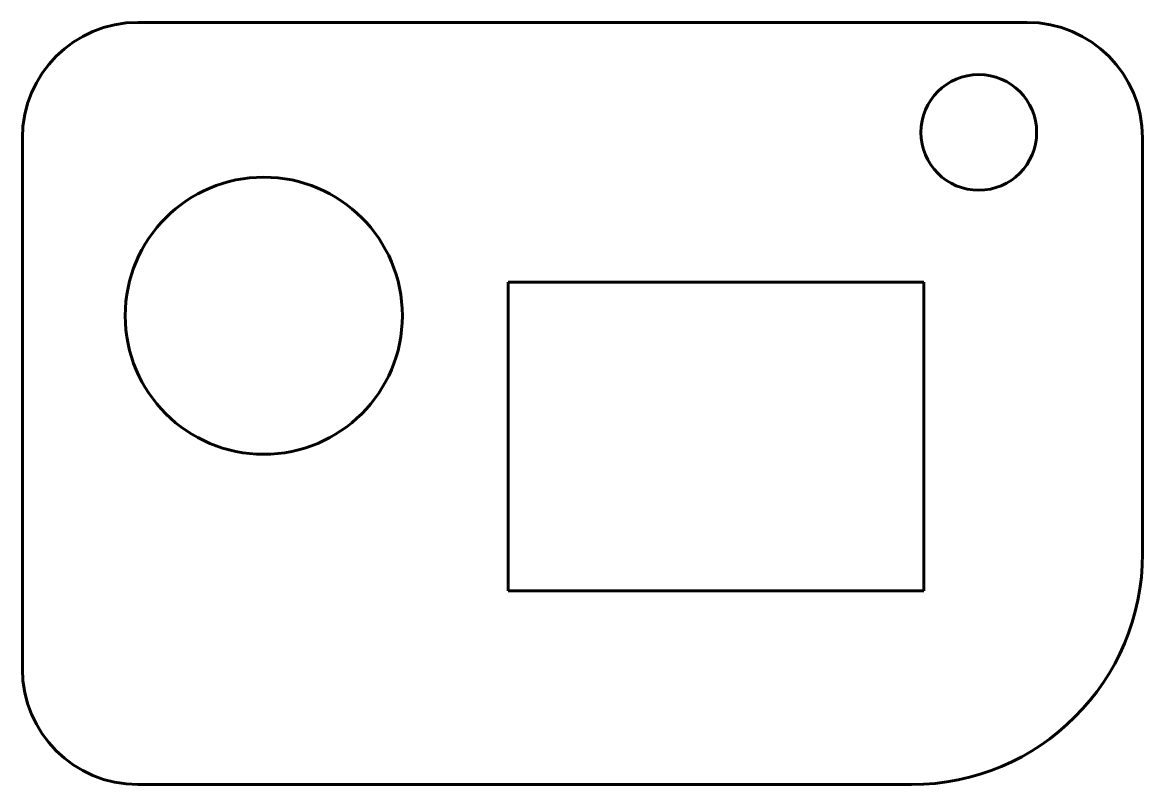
# Model space of a CAD drawing. Header units: millimetres. Extents: x -63 to 34, y -16.8 to 49.2.
import ezdxf

# ---------------------------------------------------------------- set-up
doc = ezdxf.new("R2010")
doc.units = ezdxf.units.MM
doc.linetypes.add('K5LT_BASIC', pattern=[0])

msp = doc.modelspace()

# ---------------------------------------------------------------- linework, layer by layer
at = {"color": 143, "linetype": 'K5LT_BASIC', "lineweight": 60, "true_color": 0x33acca}
for p, q in [((-52.971, 49.213), (24.029, 49.213)), ((-62.971, -6.787), (-62.971, 39.213)), ((34.029, 39.213), (34.029, 3.213)), ((-20.902, 26.723), (15.098, 26.723)), ((-20.902, 0), (-20.902, 26.723)), ((15.098, 26.723), (15.098, 0)), ((15.098, 0), (-20.902, 0)), ((14.029, -16.787), (-52.971, -16.787))]:
    msp.add_line(p, q, dxfattribs=at)
for centre, radius in [((19.844, 39.688), 5.01), ((-42.069, 23.812), 12)]:
    msp.add_circle(centre, radius, dxfattribs=at)
for centre, radius, start, end in [((-52.971, 39.213), 10, 90, 180), ((24.029, 39.213), 10, 0, 90), ((14.029, 3.213), 20, 270, 0), ((-52.971, -6.787), 10, 180, 270)]:
    msp.add_arc(centre, radius, start, end, dxfattribs=at)

doc.saveas('drawing.dxf')
